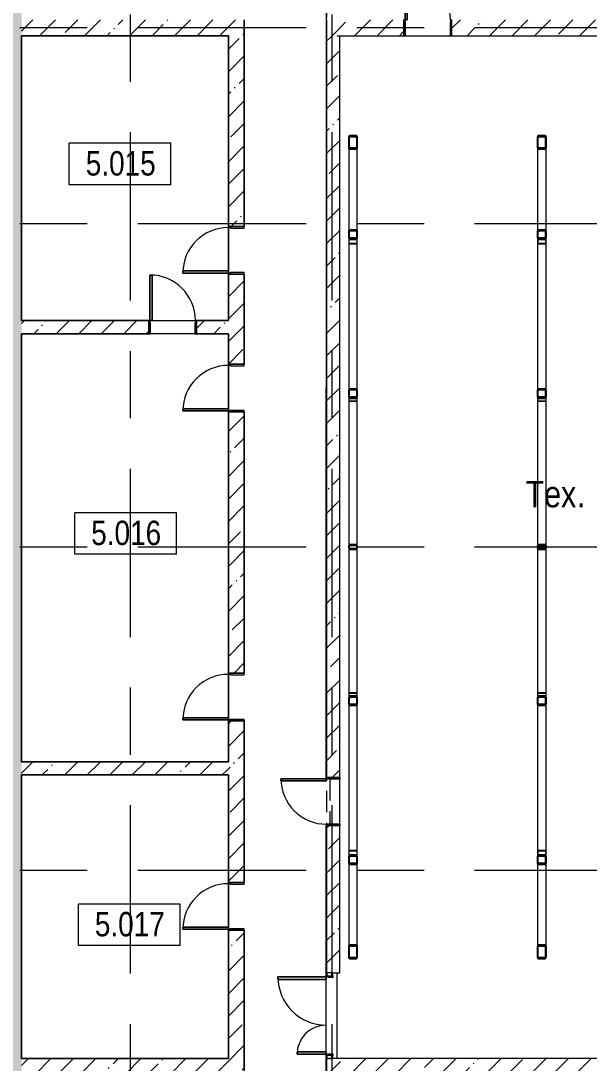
# Model space of a CAD drawing. Header units: millimetres. Extents: x 48966 to 155647, y -43515 to 26217.
# Drawn here: x 104469 to 115184, y -13420 to 6247 of the extents above; entities that cross this region are included whole.
import ezdxf

# ---------------------------------------------------------------- set-up
doc = ezdxf.new("R2010")
doc.units = ezdxf.units.MM
doc.linetypes.add('IMPORT-01 Штриховая _2 мм_', pattern=[600, 400, -200])
doc.linetypes.add('Осевые', pattern=[6350, 1270, -952.5, 3175, -952.5])
for name, color, linetype, lineweight in [('_Разделитель помещений_', 7, 'IMPORT-01 Штриховая _2 мм_', 9), ('Двери', 7, 'Continuous', 9), ('Каркас несущий', 7, 'Continuous', 9), ('Каркас несущий-1', 7, 'Continuous', 25), ('Каркас_Импост', 7, 'Continuous', 9), ('Марки помещений', 7, 'Continuous', 9), ('Общие ребра', 7, 'Continuous', 9), ('Оси-2', 7, 'Осевые', 9), ('Панель', 7, 'Continuous', 9), ('Перекрытия', 7, 'Continuous', 9), ('Стены-1', 7, 'Continuous', 18), ('Текстовые примечания', 7, 'Continuous', 9), ('Штриховка разреза-1', 7, 'Continuous', 9)]:
    doc.layers.add(name, color=color, linetype=linetype, lineweight=lineweight)
doc.styles.add('Arial Narrow', font='Arial Narrow.ttf', dxfattribs={"height": 500})
doc.styles.add('Arial Narrow_1', font='Arial Narrow.ttf', dxfattribs={"height": 460})
pattern_1 = [(45, (0, 0), (-424.264, 424.264), [600, -100, 20, -100]), (45, (0, 424), (-424.264, 424.264), [])]

# ---------------------------------------------------------------- blocks, each defined once
blk = doc.blocks.new('Профили стальные гнутые замкнутые сварные квадратные ГОСТ  30245-2003 - 160x120x8-513629-План 5-го этажа на отм_ _12_600')
at = {"layer": 'Каркас несущий'}
for p, q in [((110652, -6685), (110652, -9419)), ((110670, -6671), (110794, -6671)), ((110812, -9419), (110812, -6685)), ((110652, -9419), (110652, -9481)), ((110660, -9481), (110660, -9419)), ((110794, -9406), (110670, -9406)), ((110670, -9411), (110794, -9411)), ((110804, -9419), (110804, -9481)), ((110812, -9481), (110812, -9419)), ((110794, -9488), (110670, -9488)), ((110670, -9494), (110794, -9494))]:
    blk.add_line(p, q, dxfattribs=at)
for centre, major_axis, start_param, end_param in [((110670, -6685), (18, 0), 1.570796, 3.141593), ((110794, -6685), (18, 0), 0, 1.570796), ((110670, -9419), (18, 0), 1.570796, 3.141593), ((110670, -9419), (10, 0), 1.570796, 3.141593), ((110794, -9419), (18, 0), 0, 1.570796), ((110794, -9419), (10, 0), 0, 1.570796), ((110670, -9481), (18, 0), 3.141593, 4.712389), ((110670, -9481), (10, 0), 3.141593, 4.712389), ((110794, -9481), (18, 0), 4.712389, 6.283185), ((110794, -9481), (10, 0), 4.712389, 6.283185)]:
    blk.add_ellipse(centre, major_axis=major_axis, ratio=0.73994, start_param=start_param, end_param=end_param, dxfattribs=at)
blk = doc.blocks.new('Профили стальные гнутые замкнутые сварные квадратные ГОСТ  30245-2003 - 160x80x6-513630-План 5-го этажа на отм_ _12_600')
at = {"layer": 'Каркас несущий'}
for p, q in [((110670, -3731), (110794, -3731)), ((110652, -3745), (110652, -6448)), ((110812, -6448), (110812, -3745)), ((110652, -6448), (110652, -6481)), ((110658, -6481), (110658, -6448)), ((110794, -6434), (110670, -6434)), ((110670, -6439), (110794, -6439)), ((110794, -6490), (110670, -6490)), ((110806, -6448), (110806, -6481)), ((110812, -6481), (110812, -6448)), ((110670, -6494), (110794, -6494))]:
    blk.add_line(p, q, dxfattribs=at)
for centre, major_axis, start_param, end_param in [((110670, -3745), (18, 0), 1.570796, 3.141593), ((110794, -3745), (18, 0), 0, 1.570796), ((110670, -6448), (18, 0), 1.570796, 3.141593), ((110670, -6481), (18, 0), 3.141593, 4.712389), ((110670, -6448), (12, 0), 1.570796, 3.141593), ((110670, -6481), (12, 0), 3.141593, 4.712389), ((110794, -6448), (18, 0), 0, 1.570796), ((110794, -6448), (12, 0), 0, 1.570796), ((110794, -6481), (18, 0), 4.712389, 6.283185), ((110794, -6481), (12, 0), 4.712389, 6.283185)]:
    blk.add_ellipse(centre, major_axis=major_axis, ratio=0.751165, start_param=start_param, end_param=end_param, dxfattribs=at)
blk = doc.blocks.new('Профили стальные гнутые замкнутые сварные квадратные ГОСТ  30245-2003 - 160x120x8-513632-План 5-го этажа на отм_ _12_600')
at = {"layer": 'Каркас несущий'}
for p, q in [((110652, 2115), (110652, 2053)), ((110652, 2053), (110652, -681)), ((110660, 2053), (110660, 2115)), ((110794, 2129), (110670, 2129)), ((110670, 2123), (110794, 2123)), ((110794, 2046), (110670, 2046)), ((110670, 2040), (110794, 2040)), ((110804, 2115), (110804, 2053)), ((110812, 2053), (110812, 2115)), ((110812, -681), (110812, 2053)), ((110794, -694), (110670, -694))]:
    blk.add_line(p, q, dxfattribs=at)
for centre, major_axis, start_param, end_param in [((110670, 2115), (18, 0), 1.570796, 3.141593), ((110670, 2053), (18, 0), 3.141593, 4.712389), ((110670, 2115), (10, 0), 1.570796, 3.141593), ((110670, 2053), (10, 0), 3.141593, 4.712389), ((110794, 2115), (18, 0), 0, 1.570796), ((110794, 2115), (10, 0), 0, 1.570796), ((110794, 2053), (18, 0), 4.712389, 6.283185), ((110794, 2053), (10, 0), 4.712389, 6.283185), ((110670, -681), (18, 0), 3.141593, 4.712389), ((110794, -681), (18, 0), 4.712389, 6.283185)]:
    blk.add_ellipse(centre, major_axis=major_axis, ratio=0.73994, start_param=start_param, end_param=end_param, dxfattribs=at)
blk = doc.blocks.new('Профили стальные гнутые замкнутые сварные квадратные ГОСТ  30245-2003 - 160x80x6-513633-План 5-го этажа на отм_ _12_600')
at = {"layer": 'Каркас несущий'}
for p, q in [((110652, -885), (110652, -918)), ((110652, -918), (110652, -3621)), ((110658, -918), (110658, -885)), ((110794, -871), (110670, -871)), ((110670, -876), (110794, -876)), ((110794, -927), (110670, -927)), ((110670, -931), (110794, -931)), ((110806, -885), (110806, -918)), ((110812, -918), (110812, -885)), ((110812, -3621), (110812, -918)), ((110794, -3634), (110670, -3634))]:
    blk.add_line(p, q, dxfattribs=at)
for centre, major_axis, start_param, end_param in [((110670, -885), (18, 0), 1.570796, 3.141593), ((110670, -918), (18, 0), 3.141593, 4.712389), ((110670, -885), (12, 0), 1.570796, 3.141593), ((110670, -918), (12, 0), 3.141593, 4.712389), ((110794, -885), (-18, 0), 3.141593, 4.712389), ((110794, -885), (12, 0), 0, 1.570796), ((110794, -918), (18, 0), 4.712389, 6.283185), ((110794, -918), (12, 0), 4.712389, 6.283185), ((110670, -3621), (18, 0), 3.141593, 4.712389), ((110794, -3621), (18, 0), 4.712389, 6.283185)]:
    blk.add_ellipse(centre, major_axis=major_axis, ratio=0.751165, start_param=start_param, end_param=end_param, dxfattribs=at)
blk = doc.blocks.new('Дверь - Полуторная_001 - ДВ15__21-15-6804475-План 5-го этажа на отм_ _12_600')
at = {"layer": 'Двери'}
for p, q in [((-729, -63), (-684, -63)), ((-729, -972), (-729, -63)), ((-684, -63), (-684, -972)), ((729, -63), (684, -63)), ((684, -63), (684, -612)), ((729, -612), (729, -63)), ((684, -612), (729, -612)), ((-684, -972), (-729, -972))]:
    blk.add_line(p, q, dxfattribs=at)
for centre, radius, start, end in [((-729, -63), 909, 270, 0), ((729, -63), 549, 180, 270)]:
    blk.add_arc(centre, radius, start, end, dxfattribs=at)
at = {"layer": 'Каркас_Импост'}
for p, q in [((-750, 62), (-720, 62)), ((-750, -63), (-750, 62)), ((-720, 62), (-720, -18)), ((720, 62), (750, 62)), ((720, -18), (720, 62)), ((750, 62), (750, -63)), ((-730, -63), (-750, -63)), ((-730, -18), (-730, -63)), ((-720, -18), (-730, -18)), ((730, -18), (720, -18)), ((730, -63), (730, -18)), ((750, -63), (730, -63))]:
    blk.add_line(p, q, dxfattribs=at)
at = {"layer": 'Панель'}
for p, q in [((-684, -63), (-729, -63)), ((-729, -63), (-729, -972)), ((-684, -972), (-684, -63)), ((684, -63), (729, -63)), ((684, -612), (684, -63)), ((729, -63), (729, -612)), ((729, -612), (684, -612)), ((-729, -972), (-684, -972))]:
    blk.add_line(p, q, dxfattribs=at)
blk = doc.blocks.new('Дверь - Однопольная - ДВ14_21х9-6804476-План 5-го этажа на отм_ _12_600')
at = {"layer": 'Двери'}
for p, q in [((-389, 983), (-429, 983)), ((-429, 983), (-429, 125)), ((-389, 125), (-389, 983)), ((-429, 125), (-389, 125))]:
    blk.add_line(p, q, dxfattribs=at)
blk.add_arc((-429, 125), 858, 360, 90, dxfattribs=at)
at = {"layer": 'Каркас_Импост'}
for p, q in [((-430, 125), (-450, 125)), ((-450, 125), (-450, -125)), ((-430, 85), (-430, 125)), ((-420, 85), (-430, 85)), ((-420, -125), (-420, 85)), ((430, 85), (420, 85)), ((420, 85), (420, -125)), ((450, 125), (430, 125)), ((430, 125), (430, 85)), ((450, -125), (450, 125)), ((-450, -125), (-420, -125)), ((420, -125), (450, -125))]:
    blk.add_line(p, q, dxfattribs=at)
at = {"layer": 'Панель'}
for p, q in [((-429, 983), (-389, 983)), ((-429, 125), (-429, 983)), ((-389, 983), (-389, 125)), ((-389, 125), (-429, 125))]:
    blk.add_line(p, q, dxfattribs=at)
blk = doc.blocks.new('Дверь - Однопольная - ДВ14_21х9-6804477-План 5-го этажа на отм_ _12_600')
at = {"layer": 'Двери'}
for p, q in [((-389, 1008), (-429, 1008)), ((-429, 1008), (-429, 150)), ((-389, 150), (-389, 1008)), ((-429, 150), (-389, 150))]:
    blk.add_line(p, q, dxfattribs=at)
blk.add_arc((-429, 150), 858, 360, 90, dxfattribs=at)
at = {"layer": 'Каркас_Импост'}
for p, q in [((-430, 150), (-450, 150)), ((-450, 150), (-450, -150)), ((-430, 110), (-430, 150)), ((-420, 110), (-430, 110)), ((-420, -150), (-420, 110)), ((430, 110), (420, 110)), ((420, 110), (420, -150)), ((450, 150), (430, 150)), ((430, 150), (430, 110)), ((450, -150), (450, 150)), ((-450, -150), (-420, -150)), ((420, -150), (450, -150))]:
    blk.add_line(p, q, dxfattribs=at)
at = {"layer": 'Панель'}
for p, q in [((-429, 1008), (-389, 1008)), ((-429, 150), (-429, 1008)), ((-389, 1008), (-389, 150)), ((-389, 150), (-429, 150))]:
    blk.add_line(p, q, dxfattribs=at)
blk = doc.blocks.new('Дверь - Однопольная - ДВ2_21х9-6240739-План 5-го этажа на отм_ _12_600')
at = {"layer": 'Двери'}
for p, q in [((-389, 1008), (-429, 1008)), ((-429, 1008), (-429, 150)), ((-389, 150), (-389, 1008)), ((-429, 150), (-389, 150))]:
    blk.add_line(p, q, dxfattribs=at)
blk.add_arc((-429, 150), 858, 360, 90, dxfattribs=at)
at = {"layer": 'Каркас_Импост'}
for p, q in [((-430, 150), (-450, 150)), ((-450, 150), (-450, -150)), ((-430, 110), (-430, 150)), ((-420, 110), (-430, 110)), ((-420, -150), (-420, 110)), ((430, 110), (420, 110)), ((420, 110), (420, -150)), ((450, 150), (430, 150)), ((430, 150), (430, 110)), ((450, -150), (450, 150)), ((-450, -150), (-420, -150)), ((420, -150), (450, -150))]:
    blk.add_line(p, q, dxfattribs=at)
at = {"layer": 'Панель'}
for p, q in [((-429, 1008), (-389, 1008)), ((-429, 150), (-429, 1008)), ((-389, 1008), (-389, 150)), ((-389, 150), (-429, 150))]:
    blk.add_line(p, q, dxfattribs=at)
blk = doc.blocks.new('Дверь - Однопольная - ДВ2_21х9-6240742-План 5-го этажа на отм_ _12_600')
at = {"layer": 'Двери'}
for p, q in [((-429, -125), (-389, -125)), ((-429, -983), (-429, -125)), ((-389, -125), (-389, -983)), ((-389, -983), (-429, -983))]:
    blk.add_line(p, q, dxfattribs=at)
blk.add_arc((-429, -125), 858, 270, 0, dxfattribs=at)
at = {"layer": 'Каркас_Импост'}
for p, q in [((-450, 125), (-420, 125)), ((-450, -125), (-450, 125)), ((-420, 125), (-420, -85)), ((420, 125), (450, 125)), ((420, -85), (420, 125)), ((450, 125), (450, -125)), ((-430, -125), (-450, -125)), ((-430, -85), (-430, -125)), ((-420, -85), (-430, -85)), ((430, -85), (420, -85)), ((430, -125), (430, -85)), ((450, -125), (430, -125))]:
    blk.add_line(p, q, dxfattribs=at)
at = {"layer": 'Панель'}
for p, q in [((-389, -125), (-429, -125)), ((-429, -125), (-429, -983)), ((-389, -983), (-389, -125)), ((-429, -983), (-389, -983))]:
    blk.add_line(p, q, dxfattribs=at)
blk = doc.blocks.new('Марка помещения_Р - Марка помещения-4575829-План 5-го этажа на отм_ _12_600')
at = {"layer": 'Марки помещений'}
for p, q in [((-4.79375, -1.95625), (-4.79375, 1.95625)), ((4.79375, 1.95625), (-4.79375, 1.95625)), ((4.79375, -1.95625), (4.79375, 1.95625)), ((4.79375, -1.95625), (-4.79375, -1.95625))]:
    blk.add_line(p, q, dxfattribs=at)

msp = doc.modelspace()

# ---------------------------------------------------------------- hatches: boundary and pattern name
at = {"layer": 'Штриховка разреза-1'}
h = msp.add_hatch(dxfattribs=at)
h.set_pattern_fill('FP_2', color=256, style=0, pattern_type=2)
h.set_pattern_definition(pattern_1)
h.paths.add_polyline_path([(104181.6, -31381.9), (104481.6, -31381.9), (104481.6, -30957.9), (104181.6, -30957.9), (104181.6, -31380.9)], flags=0)
h.paths.add_polyline_path([(104181.6, -29957.9), (104481.6, -29957.9), (104481.6, -21232.9), (104181.6, -21232.9), (104181.6, -29890.4)], flags=0)
h.paths.add_polyline_path([(104181.6, -19732.9), (104481.6, -19732.9), (104481.6, 9367.1), (104181.6, 9367.1), (104181.6, -18952.3)], flags=0)
h.paths.add_polyline_path([(104181.6, 10867.1), (104481.6, 10867.1), (104481.6, 23867.1), (104181.6, 23867.1), (104181.6, 11567.1)], flags=0)
h = msp.add_hatch(dxfattribs=at)
h.set_pattern_fill('FP_2', color=256, style=0, pattern_type=2)
h.set_pattern_definition(pattern_1)
h.paths.add_polyline_path([(108381.6, 5967.1), (108681.6, 5967.1), (108681.6, 6267.1), (104481.6, 6267.1), (104481.6, 5967.1), (108227.2, 5967.1)], flags=0)
h = msp.add_hatch(dxfattribs=at)
h.set_pattern_fill('FP_2', color=256, style=0, pattern_type=2)
h.set_pattern_definition(pattern_1)
h.paths.add_polyline_path([(128217.5, 5967.1), (128781.6, 5967.1), (128781.6, 6267.1), (112591.6, 6267.1), (112591.6, 5967.1), (124885.8, 5967.1)], flags=0)
h.paths.add_polyline_path([(111558.9, 5967.1), (111691.6, 5967.1), (111691.6, 6267.1), (110231.6, 6267.1), (110231.6, 5967.1), (110481.6, 5967.1)], flags=0)
h = msp.add_hatch(dxfattribs=at)
h.set_pattern_fill('FP_2', color=256, style=0, pattern_type=2)
h.set_pattern_definition(pattern_1)
h.paths.add_polyline_path([(108381.6, -13632.9), (108681.6, -13632.9), (108681.6, -10912.9), (108381.6, -10912.9), (108381.6, -13332.9)], flags=0)
h.paths.add_polyline_path([(108681.6, -10012.9), (108681.6, -6962.9), (108381.6, -6962.9), (108381.6, -10012.9)], flags=0)
h.paths.add_polyline_path([(108381.6, -6062.9), (108681.6, -6062.9), (108681.6, -1132.9), (108381.6, -1132.9), (108381.6, -5826.5)], flags=0)
h.paths.add_polyline_path([(108681.6, -232.9), (108681.6, 1467.1), (108381.6, 1467.1), (108381.6, -232.9)], flags=0)
h.paths.add_polyline_path([(108381.6, 2367.1), (108681.6, 2367.1), (108681.6, 5967.1), (108381.6, 5967.1), (108381.6, 2924)], flags=0)
h = msp.add_hatch(dxfattribs=at)
h.set_pattern_fill('FP_2', color=256, style=0, pattern_type=2)
h.set_pattern_definition(pattern_1)
h.paths.add_polyline_path([(110481.6, -13632.9), (110481.6, -13332.9), (110231.6, -13332.9), (110231.6, -13632.9), (110351.6, -13632.9)], flags=0)
h.paths.add_polyline_path([(110481.6, -11713.4), (110481.6, -8932.9), (110231.6, -8932.9), (110231.6, -11711.4), (110351.6, -11713.4)], flags=0)
h.paths.add_polyline_path([(110481.6, -8032.9), (110481.6, 5967.1), (110231.6, 5967.1), (110231.6, -8032.9)], flags=0)
h = msp.add_hatch(dxfattribs=at)
h.set_pattern_fill('FP_2', color=256, style=0, pattern_type=2)
h.set_pattern_definition(pattern_1)
h.paths.add_polyline_path([(107781.6, 342.1), (108381.6, 342.1), (108380.6, 592.1), (107781.6, 592.1)], flags=0)
h.paths.add_polyline_path([(104481.6, 342.1), (106881.6, 342.1), (106881.6, 592.1), (104481.6, 592.1)], flags=0)
h = msp.add_hatch(dxfattribs=at)
h.set_pattern_fill('FP_2', color=256, style=0, pattern_type=2)
h.set_pattern_definition(pattern_1)
h.paths.add_polyline_path([(108381.6, -7982.9), (108381.6, -7732.9), (104481.6, -7732.9), (104481.6, -7982.9), (108227.2, -7982.9)], flags=0)
h = msp.add_hatch(dxfattribs=at)
h.set_pattern_fill('FP_2', color=256, style=0, pattern_type=2)
h.set_pattern_definition(pattern_1)
h.paths.add_polyline_path([(108381.6, -13632.9), (108381.6, -13332.9), (104481.6, -13332.9), (104481.6, -13632.9), (108227.2, -13632.9)], flags=0)
h = msp.add_hatch(dxfattribs=at)
h.set_pattern_fill('FP_2', color=256, style=0, pattern_type=2)
h.set_pattern_definition(pattern_1)
h.paths.add_polyline_path([(128781.6, -13632.9), (128781.6, -13332.9), (122381.6, -13332.9), (122381.6, -13632.9), (128217.5, -13632.9)], flags=0)
h.paths.add_polyline_path([(120881.6, -13632.9), (120881.6, -13332.9), (110481.6, -13332.9), (110481.6, -13632.9), (120401.3, -13632.9)], flags=0)

# ---------------------------------------------------------------- linework, layer by layer
at = {"layer": '_Разделитель помещений_'}
for p, q in [((110231.6, 8517.1), (110231.6, -11713.4)), ((110294.1, -8062.9), (110294.1, -8902.9))]:
    msp.add_line(p, q, dxfattribs=at)
at = {"layer": 'Каркас несущий'}
for p, q in [((110651.6, 3858.4), (110651.6, 2279.1)), ((110811.6, 2279.1), (110811.6, 3858.4)), ((114211.6, 3858.4), (114211.6, 2279.1)), ((114371.6, 2279.1), (114371.6, 3858.4)), ((110651.6, 2279.1), (110654, 2288.1)), ((110651.6, 2155.1), (110651.6, 2279.1)), ((110659.6, 2279.1), (110659.6, 2155.1)), ((110660.6, 2294.7), (110669.6, 2297.1)), ((110669.6, 2297.1), (110793.6, 2297.1)), ((110793.6, 2289.1), (110669.6, 2289.1)), ((110793.6, 2297.1), (110802.6, 2294.7)), ((110803.6, 2155.1), (110803.6, 2279.1)), ((110809.2, 2288.1), (110811.6, 2279.1)), ((110811.6, 2279.1), (110811.6, 2155.1)), ((114211.6, 2279.1), (114214, 2288.1)), ((114211.6, 2155.1), (114211.6, 2279.1)), ((114219.6, 2279.1), (114219.6, 2155.1)), ((114220.6, 2294.7), (114229.6, 2297.1)), ((114229.6, 2297.1), (114353.6, 2297.1)), ((114353.6, 2289.1), (114229.6, 2289.1)), ((114353.6, 2297.1), (114362.6, 2294.7)), ((114363.6, 2155.1), (114363.6, 2279.1)), ((114369.2, 2288.1), (114371.6, 2279.1)), ((114371.6, 2279.1), (114371.6, 2155.1)), ((110654, 2146.1), (110651.6, 2155.1)), ((110669.6, 2137.1), (110660.6, 2139.5)), ((110669.6, 2145.1), (110793.6, 2145.1)), ((110793.6, 2137.1), (110669.6, 2137.1)), ((110802.6, 2139.5), (110793.6, 2137.1)), ((110811.6, 2155.1), (110809.2, 2146.1)), ((114214, 2146.1), (114211.6, 2155.1)), ((114229.6, 2137.1), (114220.6, 2139.5)), ((114229.6, 2145.1), (114353.6, 2145.1)), ((114353.6, 2137.1), (114229.6, 2137.1)), ((114362.6, 2139.5), (114353.6, 2137.1)), ((114371.6, 2155.1), (114369.2, 2146.1)), ((110651.6, -9520.9), (110654, -9511.9)), ((110651.6, -9644.9), (110651.6, -9520.9)), ((110659.6, -9520.9), (110659.6, -9644.9)), ((110660.6, -9505.3), (110669.6, -9502.9)), ((110669.6, -9502.9), (110793.6, -9502.9)), ((110793.6, -9510.9), (110669.6, -9510.9)), ((110793.6, -9502.9), (110802.6, -9505.3)), ((110803.6, -9644.9), (110803.6, -9520.9)), ((110809.2, -9511.9), (110811.6, -9520.9)), ((110811.6, -9520.9), (110811.6, -9644.9)), ((114211.6, -9520.9), (114214, -9511.9)), ((114211.6, -9644.9), (114211.6, -9520.9)), ((114219.6, -9520.9), (114219.6, -9644.9)), ((114220.6, -9505.3), (114229.6, -9502.9)), ((114229.6, -9502.9), (114353.6, -9502.9)), ((114353.6, -9510.9), (114229.6, -9510.9)), ((114353.6, -9502.9), (114362.6, -9505.3)), ((114363.6, -9644.9), (114363.6, -9520.9)), ((114369.2, -9511.9), (114371.6, -9520.9)), ((114371.6, -9520.9), (114371.6, -9644.9)), ((110651.6, -9644.9), (110651.6, -11224.2)), ((110669.6, -9662.9), (110660.6, -9660.5)), ((110669.6, -9654.9), (110793.6, -9654.9)), ((110793.6, -9662.9), (110669.6, -9662.9)), ((110802.6, -9660.5), (110793.6, -9662.9)), ((110811.6, -11224.2), (110811.6, -9644.9)), ((114211.6, -9644.9), (114211.6, -11224.2)), ((114229.6, -9662.9), (114220.6, -9660.5)), ((114229.6, -9654.9), (114353.6, -9654.9)), ((114353.6, -9662.9), (114229.6, -9662.9)), ((114362.6, -9660.5), (114353.6, -9662.9)), ((114371.6, -11224.2), (114371.6, -9644.9))]:
    msp.add_line(p, q, dxfattribs=at)
at = {"layer": 'Каркас несущий', "flags": 128}
for points in [[(110654.8, -9655), (110654, -9653.9), (110651.6, -9644.9)], [(110811.6, -9644.9), (110809.2, -9653.9), (110808.5, -9655)], [(114214.8, -9655), (114214, -9653.9), (114211.6, -9644.9)], [(114371.6, -9644.9), (114369.2, -9653.9), (114368.5, -9655)]]:
    msp.add_lwpolyline(points, dxfattribs=at)
at = {"layer": 'Каркас несущий-1'}
for p, q in [((110651.6, 4050.4), (110651.6, 3858.4)), ((110659.6, 3858.4), (110659.6, 4050.4)), ((110793.6, 4078.2), (110669.6, 4078.2)), ((110669.6, 4065.9), (110793.6, 4065.9)), ((110803.6, 4050.4), (110803.6, 3858.4)), ((110811.6, 3858.4), (110811.6, 4050.4)), ((114211.6, 4050.4), (114211.6, 3858.4)), ((114219.6, 3858.4), (114219.6, 4050.4)), ((114353.6, 4078.2), (114229.6, 4078.2)), ((114229.6, 4065.9), (114353.6, 4065.9)), ((114363.6, 4050.4), (114363.6, 3858.4)), ((114371.6, 3858.4), (114371.6, 4050.4)), ((110793.6, 3842.9), (110669.6, 3842.9)), ((110669.6, 3830.5), (110793.6, 3830.5)), ((114353.6, 3842.9), (114229.6, 3842.9)), ((114229.6, 3830.5), (114353.6, 3830.5)), ((110651.6, 2279.1), (110651.6, 2155.1)), ((110659.6, 2155.1), (110659.6, 2279.1)), ((110793.6, 2297.1), (110669.6, 2297.1)), ((110669.6, 2289.1), (110793.6, 2289.1)), ((110803.6, 2279.1), (110803.6, 2155.1)), ((110811.6, 2155.1), (110811.6, 2279.1)), ((114211.6, 2279.1), (114211.6, 2155.1)), ((114219.6, 2155.1), (114219.6, 2279.1)), ((114353.6, 2297.1), (114229.6, 2297.1)), ((114229.6, 2289.1), (114353.6, 2289.1)), ((114363.6, 2279.1), (114363.6, 2155.1)), ((114371.6, 2155.1), (114371.6, 2279.1)), ((110793.6, 2145.1), (110669.6, 2145.1)), ((110669.6, 2137.1), (110793.6, 2137.1)), ((114353.6, 2145.1), (114229.6, 2145.1)), ((114229.6, 2137.1), (114353.6, 2137.1)), ((110651.6, -720.9), (110651.6, -844.9)), ((110659.6, -844.9), (110659.6, -720.9)), ((110793.6, -702.9), (110669.6, -702.9)), ((110669.6, -710.9), (110793.6, -710.9)), ((110803.6, -720.9), (110803.6, -844.9)), ((110811.6, -844.9), (110811.6, -720.9)), ((114211.6, -720.9), (114211.6, -844.9)), ((114219.6, -844.9), (114219.6, -720.9)), ((114353.6, -702.9), (114229.6, -702.9)), ((114229.6, -710.9), (114353.6, -710.9)), ((114363.6, -720.9), (114363.6, -844.9)), ((114371.6, -844.9), (114371.6, -720.9)), ((110793.6, -854.9), (110669.6, -854.9)), ((110669.6, -862.9), (110793.6, -862.9)), ((114353.6, -854.9), (114229.6, -854.9)), ((114229.6, -862.9), (114353.6, -862.9)), ((110651.6, -3660.9), (110651.6, -3704.9)), ((110657.6, -3704.9), (110657.6, -3660.9)), ((110793.6, -3642.9), (110669.6, -3642.9)), ((110669.6, -3648.9), (110793.6, -3648.9)), ((110793.6, -3716.9), (110669.6, -3716.9)), ((110669.6, -3722.9), (110793.6, -3722.9)), ((110805.6, -3660.9), (110805.6, -3704.9)), ((110811.6, -3704.9), (110811.6, -3660.9)), ((114211.6, -3660.9), (114211.6, -3704.9)), ((114217.6, -3704.9), (114217.6, -3660.9)), ((114353.6, -3642.9), (114229.6, -3642.9)), ((114229.6, -3648.9), (114353.6, -3648.9)), ((114353.6, -3716.9), (114229.6, -3716.9)), ((114229.6, -3722.9), (114353.6, -3722.9)), ((114365.6, -3660.9), (114365.6, -3704.9)), ((114371.6, -3704.9), (114371.6, -3660.9)), ((110651.6, -6520.9), (110651.6, -6644.9)), ((110659.6, -6644.9), (110659.6, -6520.9)), ((110793.6, -6502.9), (110669.6, -6502.9)), ((110669.6, -6510.9), (110793.6, -6510.9)), ((110793.6, -6654.9), (110669.6, -6654.9)), ((110669.6, -6662.9), (110793.6, -6662.9)), ((110803.6, -6520.9), (110803.6, -6644.9)), ((110811.6, -6644.9), (110811.6, -6520.9)), ((114211.6, -6520.9), (114211.6, -6644.9)), ((114219.6, -6644.9), (114219.6, -6520.9)), ((114353.6, -6502.9), (114229.6, -6502.9)), ((114229.6, -6510.9), (114353.6, -6510.9)), ((114353.6, -6654.9), (114229.6, -6654.9)), ((114229.6, -6662.9), (114353.6, -6662.9)), ((114363.6, -6520.9), (114363.6, -6644.9)), ((114371.6, -6644.9), (114371.6, -6520.9)), ((110651.6, -9520.9), (110651.6, -9644.9)), ((110659.6, -9644.9), (110659.6, -9520.9)), ((110793.6, -9502.9), (110669.6, -9502.9)), ((110669.6, -9510.9), (110793.6, -9510.9)), ((110803.6, -9520.9), (110803.6, -9644.9)), ((110811.6, -9644.9), (110811.6, -9520.9)), ((114211.6, -9520.9), (114211.6, -9644.9)), ((114219.6, -9644.9), (114219.6, -9520.9)), ((114353.6, -9502.9), (114229.6, -9502.9)), ((114229.6, -9510.9), (114353.6, -9510.9)), ((114363.6, -9520.9), (114363.6, -9644.9)), ((114371.6, -9644.9), (114371.6, -9520.9)), ((110793.6, -9654.9), (110669.6, -9654.9)), ((110669.6, -9662.9), (110793.6, -9662.9)), ((114353.6, -9654.9), (114229.6, -9654.9)), ((114229.6, -9662.9), (114353.6, -9662.9)), ((110793.6, -11196.3), (110669.6, -11196.3)), ((110669.6, -11208.7), (110793.6, -11208.7)), ((114353.6, -11196.3), (114229.6, -11196.3)), ((114229.6, -11208.7), (114353.6, -11208.7)), ((110651.6, -11224.2), (110651.6, -11416.1)), ((110659.6, -11416.1), (110659.6, -11224.2)), ((110803.6, -11224.2), (110803.6, -11416.1)), ((110811.6, -11416.1), (110811.6, -11224.2)), ((114211.6, -11224.2), (114211.6, -11416.1)), ((114219.6, -11416.1), (114219.6, -11224.2)), ((114363.6, -11224.2), (114363.6, -11416.1)), ((114371.6, -11416.1), (114371.6, -11224.2)), ((110793.6, -11431.6), (110669.6, -11431.6)), ((110669.6, -11444), (110793.6, -11444)), ((114353.6, -11431.6), (114229.6, -11431.6)), ((114229.6, -11444), (114353.6, -11444))]:
    msp.add_line(p, q, dxfattribs=at)
at = {"layer": 'Каркас несущий-1', "flags": 128}
for points in [[(110669.6, 4078.2), (110666.1, 4077.7), (110662.7, 4076.1), (110659.6, 4073.5), (110656.9, 4070.1), (110654.7, 4065.9), (110653, 4061), (110652, 4055.8), (110651.6, 4050.4)], [(110659.6, 4050.4), (110659.8, 4053.4), (110660.4, 4056.3), (110661.3, 4059), (110662.6, 4061.3), (110664.1, 4063.3), (110665.8, 4064.7), (110667.7, 4065.6), (110669.6, 4065.9)], [(110811.6, 4050.4), (110811.3, 4055.8), (110810.3, 4061), (110808.6, 4065.9), (110806.4, 4070.1), (110803.6, 4073.5), (110800.5, 4076.1), (110797.1, 4077.7), (110793.6, 4078.2)], [(110793.6, 4065.9), (110795.6, 4065.6), (110797.5, 4064.7), (110799.2, 4063.3), (110800.7, 4061.3), (110801.9, 4059), (110802.9, 4056.3), (110803.4, 4053.4), (110803.6, 4050.4)], [(114229.6, 4078.2), (114226.1, 4077.7), (114222.7, 4076.1), (114219.6, 4073.5), (114216.9, 4070.1), (114214.7, 4065.9), (114213, 4061), (114212, 4055.8), (114211.6, 4050.4)], [(114219.6, 4050.4), (114219.8, 4053.4), (114220.4, 4056.3), (114221.3, 4059), (114222.6, 4061.3), (114224.1, 4063.3), (114225.8, 4064.7), (114227.7, 4065.6), (114229.6, 4065.9)], [(114371.6, 4050.4), (114371.3, 4055.8), (114370.3, 4061), (114368.6, 4065.9), (114366.4, 4070.1), (114363.6, 4073.5), (114360.5, 4076.1), (114357.1, 4077.7), (114353.6, 4078.2)], [(114353.6, 4065.9), (114355.6, 4065.6), (114357.5, 4064.7), (114359.2, 4063.3), (114360.7, 4061.3), (114361.9, 4059), (114362.9, 4056.3), (114363.4, 4053.4), (114363.6, 4050.4)], [(110651.6, 3858.4), (110652, 3853), (110653, 3847.7), (110654.7, 3842.9), (110656.9, 3838.7), (110659.6, 3835.2), (110662.7, 3832.7), (110666.1, 3831.1), (110669.6, 3830.5)], [(110669.6, 3842.9), (110667.7, 3843.2), (110665.8, 3844.1), (110664.1, 3845.5), (110662.6, 3847.5), (110661.3, 3849.8), (110660.4, 3852.5), (110659.8, 3855.4), (110659.6, 3858.4)], [(110803.6, 3858.4), (110803.4, 3855.4), (110802.9, 3852.5), (110801.9, 3849.8), (110800.7, 3847.5), (110799.2, 3845.5), (110797.5, 3844.1), (110795.6, 3843.2), (110793.6, 3842.9)], [(110793.6, 3830.5), (110797.1, 3831.1), (110800.5, 3832.7), (110803.6, 3835.2), (110806.4, 3838.7), (110808.6, 3842.9), (110810.3, 3847.7), (110811.3, 3853), (110811.6, 3858.4)], [(114211.6, 3858.4), (114212, 3853), (114213, 3847.7), (114214.7, 3842.9), (114216.9, 3838.7), (114219.6, 3835.2), (114222.7, 3832.7), (114226.1, 3831.1), (114229.6, 3830.5)], [(114229.6, 3842.9), (114227.7, 3843.2), (114225.8, 3844.1), (114224.1, 3845.5), (114222.6, 3847.5), (114221.3, 3849.8), (114220.4, 3852.5), (114219.8, 3855.4), (114219.6, 3858.4)], [(114363.6, 3858.4), (114363.4, 3855.4), (114362.9, 3852.5), (114361.9, 3849.8), (114360.7, 3847.5), (114359.2, 3845.5), (114357.5, 3844.1), (114355.6, 3843.2), (114353.6, 3842.9)], [(114353.6, 3830.5), (114357.1, 3831.1), (114360.5, 3832.7), (114363.6, 3835.2), (114366.4, 3838.7), (114368.6, 3842.9), (114370.3, 3847.7), (114371.3, 3853), (114371.6, 3858.4)], [(110669.6, -11196.3), (110666.1, -11196.8), (110662.7, -11198.4), (110659.6, -11201), (110656.9, -11204.5), (110654.7, -11208.7), (110653, -11213.5), (110652, -11218.7), (110651.6, -11224.2)], [(110659.6, -11224.2), (110659.8, -11221.1), (110660.4, -11218.2), (110661.3, -11215.6), (110662.6, -11213.2), (110664.1, -11211.3), (110665.8, -11209.9), (110667.7, -11209), (110669.6, -11208.7)], [(110811.6, -11224.2), (110811.3, -11218.7), (110810.3, -11213.5), (110808.6, -11208.7), (110806.4, -11204.5), (110803.6, -11201), (110800.5, -11198.4), (110797.1, -11196.8), (110793.6, -11196.3)], [(110793.6, -11208.7), (110795.6, -11209), (110797.5, -11209.9), (110799.2, -11211.3), (110800.7, -11213.2), (110801.9, -11215.6), (110802.9, -11218.2), (110803.4, -11221.1), (110803.6, -11224.2)], [(114229.6, -11196.3), (114226.1, -11196.8), (114222.7, -11198.4), (114219.6, -11201), (114216.9, -11204.5), (114214.7, -11208.7), (114213, -11213.5), (114212, -11218.7), (114211.6, -11224.2)], [(114219.6, -11224.2), (114219.8, -11221.1), (114220.4, -11218.2), (114221.3, -11215.6), (114222.6, -11213.2), (114224.1, -11211.3), (114225.8, -11209.9), (114227.7, -11209), (114229.6, -11208.7)], [(114371.6, -11224.2), (114371.3, -11218.7), (114370.3, -11213.5), (114368.6, -11208.7), (114366.4, -11204.5), (114363.6, -11201), (114360.5, -11198.4), (114357.1, -11196.8), (114353.6, -11196.3)], [(114353.6, -11208.7), (114355.6, -11209), (114357.5, -11209.9), (114359.2, -11211.3), (114360.7, -11213.2), (114361.9, -11215.6), (114362.9, -11218.2), (114363.4, -11221.1), (114363.6, -11224.2)], [(110651.6, -11416.1), (110652, -11421.6), (110653, -11426.8), (110654.7, -11431.6), (110656.9, -11435.8), (110659.6, -11439.3), (110662.7, -11441.9), (110666.1, -11443.5), (110669.6, -11444)], [(110669.6, -11431.6), (110667.7, -11431.3), (110665.8, -11430.4), (110664.1, -11429), (110662.6, -11427.1), (110661.3, -11424.7), (110660.4, -11422.1), (110659.8, -11419.2), (110659.6, -11416.1)], [(110803.6, -11416.1), (110803.4, -11419.2), (110802.9, -11422.1), (110801.9, -11424.7), (110800.7, -11427.1), (110799.2, -11429), (110797.5, -11430.4), (110795.6, -11431.3), (110793.6, -11431.6)], [(110793.6, -11444), (110797.1, -11443.5), (110800.5, -11441.9), (110803.6, -11439.3), (110806.4, -11435.8), (110808.6, -11431.6), (110810.3, -11426.8), (110811.3, -11421.6), (110811.6, -11416.1)], [(114211.6, -11416.1), (114212, -11421.6), (114213, -11426.8), (114214.7, -11431.6), (114216.9, -11435.8), (114219.6, -11439.3), (114222.7, -11441.9), (114226.1, -11443.5), (114229.6, -11444)], [(114229.6, -11431.6), (114227.7, -11431.3), (114225.8, -11430.4), (114224.1, -11429), (114222.6, -11427.1), (114221.3, -11424.7), (114220.4, -11422.1), (114219.8, -11419.2), (114219.6, -11416.1)], [(114363.6, -11416.1), (114363.4, -11419.2), (114362.9, -11422.1), (114361.9, -11424.7), (114360.7, -11427.1), (114359.2, -11429), (114357.5, -11430.4), (114355.6, -11431.3), (114353.6, -11431.6)], [(114353.6, -11444), (114357.1, -11443.5), (114360.5, -11441.9), (114363.6, -11439.3), (114366.4, -11435.8), (114368.6, -11431.6), (114370.3, -11426.8), (114371.3, -11421.6), (114371.6, -11416.1)]]:
    msp.add_lwpolyline(points, dxfattribs=at)
at = {"layer": 'Каркас несущий-1'}
for centre, radius, start, end in [((110669.6, 2279.1), 18, 90, 180), ((110669.6, 2279.1), 10, 90, 180), ((110793.6, 2279.1), 18, 0, 90), ((110793.6, 2279.1), 10, 0, 90), ((114229.6, 2279.1), 18, 90, 180), ((114229.6, 2279.1), 10, 90, 180), ((114353.6, 2279.1), 18, 0, 90), ((114353.6, 2279.1), 10, 0, 90), ((110669.6, 2155.1), 18, 180, 270), ((110669.6, 2155.1), 10, 180, 270), ((110793.6, 2155.1), 10, 270, 0), ((110793.6, 2155.1), 18, 270, 0), ((114229.6, 2155.1), 18, 180, 270), ((114229.6, 2155.1), 10, 180, 270), ((114353.6, 2155.1), 10, 270, 0), ((114353.6, 2155.1), 18, 270, 0), ((110669.6, -720.9), 18, 90, 180), ((110669.6, -720.9), 10, 90, 180), ((110793.6, -720.9), 18, 360, 90), ((110793.6, -720.9), 10, 0, 90), ((114229.6, -720.9), 18, 90, 180), ((114229.6, -720.9), 10, 90, 180), ((114353.6, -720.9), 18, 360, 90), ((114353.6, -720.9), 10, 0, 90), ((110669.6, -844.9), 18, 180, 270), ((110669.6, -844.9), 10, 180, 270), ((110793.6, -844.9), 10, 270, 0), ((110793.6, -844.9), 18, 270, 360), ((114229.6, -844.9), 18, 180, 270), ((114229.6, -844.9), 10, 180, 270), ((114353.6, -844.9), 10, 270, 0), ((114353.6, -844.9), 18, 270, 360), ((110669.6, -3660.9), 18, 90, 180), ((110669.6, -3704.9), 18, 180, 270), ((110669.6, -3660.9), 12, 90, 180), ((110669.6, -3704.9), 12, 180, 270), ((110793.6, -3660.9), 18, 0, 90), ((110793.6, -3660.9), 12, 0, 90), ((110793.6, -3704.9), 12, 270, 0), ((110793.6, -3704.9), 18, 270, 0), ((114229.6, -3660.9), 18, 90, 180), ((114229.6, -3704.9), 18, 180, 270), ((114229.6, -3660.9), 12, 90, 180), ((114229.6, -3704.9), 12, 180, 270), ((114353.6, -3660.9), 18, 0, 90), ((114353.6, -3660.9), 12, 0, 90), ((114353.6, -3704.9), 12, 270, 0), ((114353.6, -3704.9), 18, 270, 0), ((110669.6, -6520.9), 18, 90, 180), ((110669.6, -6644.9), 18, 180, 270), ((110669.6, -6520.9), 10, 90, 180), ((110669.6, -6644.9), 10, 180, 270), ((110793.6, -6520.9), 18, 0, 90), ((110793.6, -6520.9), 10, 0, 90), ((110793.6, -6644.9), 10, 270, 0), ((110793.6, -6644.9), 18, 270, 0), ((114229.6, -6520.9), 18, 90, 180), ((114229.6, -6644.9), 18, 180, 270), ((114229.6, -6520.9), 10, 90, 180), ((114229.6, -6644.9), 10, 180, 270), ((114353.6, -6520.9), 18, 0, 90), ((114353.6, -6520.9), 10, 0, 90), ((114353.6, -6644.9), 10, 270, 0), ((114353.6, -6644.9), 18, 270, 0), ((110669.6, -9520.9), 18, 90, 180), ((110669.6, -9520.9), 10, 90, 180), ((110793.6, -9520.9), 18, 0, 90), ((110793.6, -9520.9), 10, 0, 90), ((114229.6, -9520.9), 18, 90, 180), ((114229.6, -9520.9), 10, 90, 180), ((114353.6, -9520.9), 18, 0, 90), ((114353.6, -9520.9), 10, 0, 90), ((110669.6, -9644.9), 18, 180, 270), ((110669.6, -9644.9), 10, 180, 270), ((110793.6, -9644.9), 10, 270, 0), ((110793.6, -9644.9), 18, 270, 0), ((114229.6, -9644.9), 18, 180, 270), ((114229.6, -9644.9), 10, 180, 270), ((114353.6, -9644.9), 10, 270, 0), ((114353.6, -9644.9), 18, 270, 0)]:
    msp.add_arc(centre, radius, start, end, dxfattribs=at)
at = {"layer": 'Общие ребра'}
for p, q in [((108381.6, 5967.1), (108381.6, 2367.1)), ((108681.6, 2367.1), (108681.6, 5967.1)), ((110231.6, 5967.1), (110231.6, -8032.9)), ((108381.6, 1467.1), (108381.6, 593.1)), ((108681.6, -232.9), (108681.6, 1467.1)), ((106881.6, 592.1), (104483.6, 592.1)), ((108380.6, 592.1), (107781.6, 592.1)), ((104481.6, 342.1), (106881.6, 342.1)), ((107781.6, 342.1), (108381.6, 342.1)), ((108381.6, 340.1), (108381.6, -232.9)), ((108381.6, -1132.9), (108381.6, -6062.9)), ((108681.6, -6062.9), (108681.6, -1132.9)), ((108381.6, -6962.9), (108381.6, -7730.9)), ((108681.6, -10012.9), (108681.6, -6962.9)), ((108381.6, -7982.9), (108381.6, -10012.9)), ((110231.6, -8932.9), (110231.6, -11711.4)), ((108381.6, -10912.9), (108381.6, -13330.9)), ((108681.6, -13632.9), (108681.6, -10912.9)), ((110226.6, -11713.4), (110226.6, -11772.9)), ((110231.6, -11713.4), (110226.6, -11713.4)), ((110246.6, -11713.4), (110231.6, -11713.4)), ((110246.6, -11772.9), (110246.6, -11713.4)), ((110331.6, -11713.4), (110246.6, -11713.4)), ((110331.6, -11713.4), (110351.6, -11713.4)), ((110351.6, -11713.4), (110331.6, -11713.4)), ((110331.6, -11772.9), (110331.6, -11713.4)), ((110226.6, -13272.9), (110226.6, -13332.9)), ((110246.6, -13332.9), (110231.6, -13332.9)), ((110231.6, -13332.9), (110246.6, -13332.9)), ((110246.6, -13332.9), (110246.6, -13272.9)), ((110331.6, -13332.9), (110246.6, -13332.9)), ((110246.6, -13332.9), (110331.6, -13332.9)), ((110331.6, -13332.9), (110331.6, -13272.9)), ((110351.6, -13332.9), (110331.6, -13332.9)), ((110331.6, -13332.9), (110351.6, -13332.9))]:
    msp.add_line(p, q, dxfattribs=at)
at = {"layer": 'Оси-2'}
for p, q in [((106531.6, 25417.1), (106531.6, -41737.8)), ((110331.6, 25417.1), (110331.6, -41737.8)), ((150171.6, 6117.1), (50565.6, 6117.1)), ((150171.6, 2417.1), (50565.6, 2417.1)), ((150171.6, -3682.9), (50565.6, -3682.9)), ((150171.6, -9782.9), (50565.6, -9782.9))]:
    msp.add_line(p, q, dxfattribs=at)
at = {"layer": 'Перекрытия'}
for p, q in [((110226.6, -8032.9), (110231.6, 9547.2)), ((108681.6, 6267.1), (108681.6, 2367.1)), ((108381.6, 5967.1), (104481.6, 5967.1)), ((104481.6, 5967.1), (104481.6, 592.1)), ((108381.6, 592.1), (108381.6, 5967.1)), ((110431.3, 5967.1), (128781.3, 5967.1)), ((108681.6, 2367.1), (108381.6, 2367.1)), ((108381.6, 2367.1), (108381.6, 1467.1)), ((108381.6, 1467.1), (108681.6, 1467.1)), ((108681.6, 1467.1), (108681.6, -232.9)), ((104481.6, 592.1), (108381.6, 592.1)), ((108381.6, 342.1), (104481.6, 342.1)), ((104481.6, 342.1), (104481.6, -7732.9)), ((108381.6, -7732.9), (108381.6, 342.1)), ((108681.6, -232.9), (108381.6, -232.9)), ((108381.6, -232.9), (108381.6, -1132.9)), ((108381.6, -1132.9), (108681.6, -1132.9)), ((108681.6, -1132.9), (108681.6, -6062.9)), ((108681.6, -6062.9), (108381.6, -6062.9)), ((108381.6, -6062.9), (108381.6, -6962.9)), ((108381.6, -6962.9), (108681.6, -6962.9)), ((108681.6, -6962.9), (108681.6, -10012.9)), ((104481.6, -7732.9), (108381.6, -7732.9)), ((108381.6, -7982.9), (104481.6, -7982.9)), ((104481.6, -7982.9), (104481.6, -13332.9)), ((108381.6, -13332.9), (108381.6, -7982.9)), ((110481.6, -8032.9), (110226.6, -8032.9)), ((110481.6, -8932.9), (110481.6, -8032.9)), ((110226.6, -13332.9), (110226.6, -8932.9)), ((110226.6, -8932.9), (110481.6, -8932.9)), ((108681.6, -10012.9), (108381.6, -10012.9)), ((108381.6, -10012.9), (108381.6, -10912.9)), ((108381.6, -10912.9), (108681.6, -10912.9)), ((108681.6, -10912.9), (108681.6, -13632.9)), ((110431.3, -13332.9), (110431.3, -11713.4)), ((104481.6, -13332.9), (108381.6, -13332.9)), ((110226.6, -15682.9), (110226.6, -13332.9)), ((128781.3, -13332.9), (110481.6, -13332.9))]:
    msp.add_line(p, q, dxfattribs=at)
at = {"layer": 'Стены-1'}
for p, q in [((108681.6, 5967.1), (108681.6, 6267.1)), ((110231.6, 6267.1), (110231.6, 5967.1)), ((111691.6, 5967.1), (111691.6, 6267.1)), ((112591.6, 6267.1), (112591.6, 5967.1)), ((104481.6, 592.1), (104481.6, 5967.1)), ((104481.6, 5967.1), (108381.6, 5967.1)), ((104481.6, 5966.1), (104481.6, 593.1)), ((104483.6, 5966.1), (104481.6, 5966.1)), ((104483.6, 594.1), (104483.6, 5966.1)), ((110481.6, 5967.1), (111691.6, 5967.1)), ((110481.6, -8032.9), (110481.6, 5967.1)), ((112591.6, 5967.1), (128781.6, 5967.1)), ((108381.6, 2367.1), (108681.6, 2367.1)), ((108681.6, 1467.1), (108381.6, 1467.1)), ((104481.6, 593.1), (104483.6, 593.1)), ((104483.6, 592.1), (104481.6, 592.1)), ((106881.6, 342.1), (106881.6, 592.1)), ((107781.6, 592.1), (107781.6, 342.1)), ((108381.6, 592.1), (108380.6, 592.1)), ((108381.6, 593.1), (108381.6, 592.1)), ((104481.6, -7732.9), (104481.6, 342.1)), ((104481.6, 340.1), (104481.6, -7732.9)), ((104483.6, -7730.9), (104483.6, 340.1)), ((108381.6, 342.1), (108381.6, 340.1)), ((108381.6, -232.9), (108681.6, -232.9)), ((108681.6, -1132.9), (108381.6, -1132.9)), ((108381.6, -6062.9), (108681.6, -6062.9)), ((108681.6, -6962.9), (108381.6, -6962.9)), ((108381.6, -7732.9), (104481.6, -7732.9)), ((104481.6, -7732.9), (104483.6, -7732.9)), ((108381.6, -7730.9), (108381.6, -7732.9)), ((104481.6, -13332.9), (104481.6, -7982.9)), ((104481.6, -7982.9), (108381.6, -7982.9)), ((104481.6, -7982.9), (104481.6, -13332.9)), ((104483.6, -7982.9), (104481.6, -7982.9)), ((104483.6, -13330.9), (104483.6, -7984.9)), ((110231.6, -8032.9), (110481.6, -8032.9)), ((110481.6, -8932.9), (110231.6, -8932.9)), ((110481.6, -11713.4), (110481.6, -8932.9)), ((108381.6, -10012.9), (108681.6, -10012.9)), ((108681.6, -10912.9), (108381.6, -10912.9)), ((110226.6, -11772.9), (110351.6, -11772.9)), ((110351.6, -11713.4), (110481.6, -11713.4)), ((110351.6, -11772.9), (110351.6, -11713.4)), ((108381.6, -13332.9), (104481.6, -13332.9)), ((104481.6, -13332.9), (104483.6, -13332.9)), ((108381.6, -13330.9), (108381.6, -13332.9)), ((110351.6, -13272.9), (110226.6, -13272.9)), ((110226.6, -13332.9), (110231.6, -13332.9)), ((110231.6, -13332.9), (110231.6, -13632.9)), ((110351.6, -13332.9), (110351.6, -13272.9)), ((110481.6, -13332.9), (110351.6, -13332.9)), ((120881.6, -13332.9), (110481.6, -13332.9))]:
    msp.add_line(p, q, dxfattribs=at)

# ---------------------------------------------------------------- block references
at = {"layer": 'Двери'}
for name, p in [('Дверь - Однопольная - ДВ2_21х9-6240739-План 5-го этажа на отм_ _12_600', (112141.6, 6117.1)), ('Дверь - Однопольная - ДВ14_21х9-6804476-План 5-го этажа на отм_ _12_600', (107331.6, 467.1))]:
    msp.add_blockref(name, p, dxfattribs=at)
for name, p, rotation in [('Дверь - Однопольная - ДВ14_21х9-6804477-План 5-го этажа на отм_ _12_600', (108531.6, 1917.1), 89.9999999999999), ('Дверь - Однопольная - ДВ14_21х9-6804477-План 5-го этажа на отм_ _12_600', (108531.6, -682.9), 89.9999999999999), ('Дверь - Однопольная - ДВ14_21х9-6804477-План 5-го этажа на отм_ _12_600', (108531.6, -6512.9), 89.9999999999999), ('Дверь - Однопольная - ДВ2_21х9-6240742-План 5-го этажа на отм_ _12_600', (110356.6, -8482.9), 269.9999999999999), ('Дверь - Однопольная - ДВ14_21х9-6804477-План 5-го этажа на отм_ _12_600', (108531.6, -10462.9), 89.9999999999999), ('Дверь - Полуторная_001 - ДВ15__21-15-6804475-План 5-го этажа на отм_ _12_600', (110289.1, -12522.9), 270)]:
    msp.add_blockref(name, p, dxfattribs=dict(at, rotation=rotation))
at = {"layer": 'Каркас несущий'}
for name, p in [('Профили стальные гнутые замкнутые сварные квадратные ГОСТ  30245-2003 - 160x120x8-513632-План 5-го этажа на отм_ _12_600', (0, 0)), ('Профили стальные гнутые замкнутые сварные квадратные ГОСТ  30245-2003 - 160x120x8-513632-План 5-го этажа на отм_ _12_600', (3560, 0)), ('Профили стальные гнутые замкнутые сварные квадратные ГОСТ  30245-2003 - 160x80x6-513633-План 5-го этажа на отм_ _12_600', (0, 0)), ('Профили стальные гнутые замкнутые сварные квадратные ГОСТ  30245-2003 - 160x80x6-513633-План 5-го этажа на отм_ _12_600', (3560, 0)), ('Профили стальные гнутые замкнутые сварные квадратные ГОСТ  30245-2003 - 160x80x6-513630-План 5-го этажа на отм_ _12_600', (0, 0)), ('Профили стальные гнутые замкнутые сварные квадратные ГОСТ  30245-2003 - 160x80x6-513630-План 5-го этажа на отм_ _12_600', (3560, 0)), ('Профили стальные гнутые замкнутые сварные квадратные ГОСТ  30245-2003 - 160x120x8-513629-План 5-го этажа на отм_ _12_600', (0, 0)), ('Профили стальные гнутые замкнутые сварные квадратные ГОСТ  30245-2003 - 160x120x8-513629-План 5-го этажа на отм_ _12_600', (3560, 0))]:
    msp.add_blockref(name, p, dxfattribs=at)
at = {"layer": 'Марки помещений', "xscale": 199.9999999999999, "yscale": 199.9999999999999, "zscale": 199.9999999999999}
for p in [(106341.1, 3546.4), (106443.7, -3426.6), (106512.1, -10809.7)]:
    msp.add_blockref('Марка помещения_Р - Марка помещения-4575829-План 5-го этажа на отм_ _12_600', p, dxfattribs=at)

# ---------------------------------------------------------------- texts
at = {"layer": 'Марки помещений', "char_height": 460, "width": 1587.341, "attachment_point": 1, "style": 'Arial Narrow_1'}
for s, insert in [('5.015', (105693.3, 3788.2)), ('5.016', (105795.8, -3184.7)), ('5.017', (105864.2, -10567.9))]:
    msp.add_mtext(s, dxfattribs=dict(at, insert=insert))
at = {"layer": 'Текстовые примечания', "char_height": 500, "attachment_point": 1, "style": 'Arial Narrow'}
for s, insert, width in [('Тех', (113986.1, -2432.7), 1170.464), ('. ', (114951.8, -2432.7), 384.81)]:
    msp.add_mtext(s, dxfattribs=dict(at, insert=insert, width=width))

doc.saveas('drawing.dxf')
